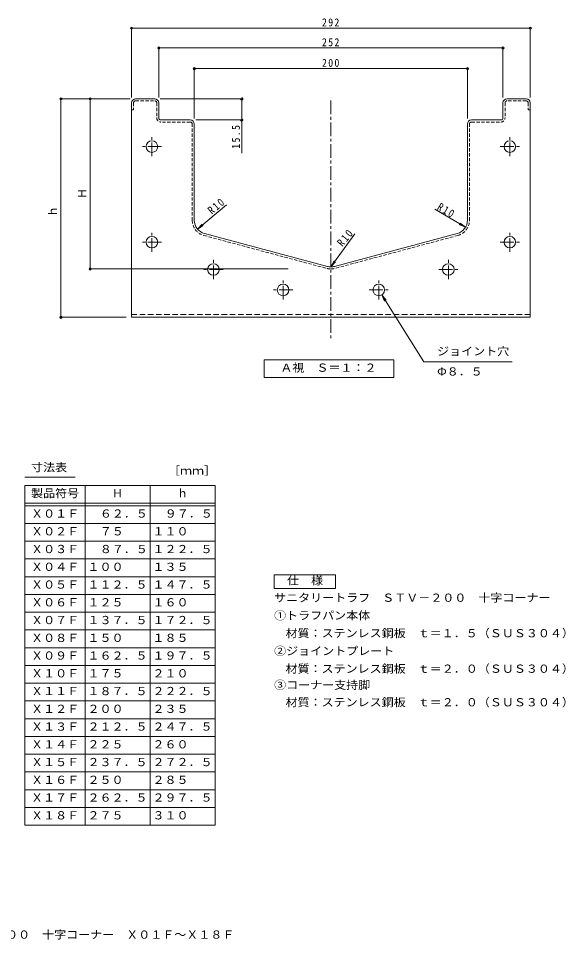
# Model space of a CAD drawing. Units: millimetres on the paper, enlarged 5 times, with parts at other scales. Extents: x -1281 to 1152, y -959 to 955.
# Drawn here: x 151 to 1152, y -959 to 728 of the extents above; entities that cross this region are included whole.
import ezdxf
from ezdxf.enums import TextEntityAlignment as Align

# ---------------------------------------------------------------- set-up
doc = ezdxf.new("R2010")
doc.units = ezdxf.units.MM
doc.header["$LTSCALE"] = 5
doc.header["$PDMODE"] = 32
doc.header["$PDSIZE"] = 4
for name, pattern in [('CHAIN1', [8, 5, -1, 1, -1]), ('DASHED1', [1.8, 1.2, -0.6]), ('DASHED2', [3, 2, -1])]:
    doc.linetypes.add(name, pattern=pattern)
for name, color, linetype, lineweight in [('1-0_1-0ﾚｲﾔ', 4, 'DASHED1', 9), ('1-1_1-1ﾚｲﾔ', 4, 'CHAIN1', 9), ('1-4_1-4ﾚｲﾔ', 7, 'Continuous', 9), ('1-F_Hojo', 7, 'Continuous', 9), ('2-0__2-c_Shi', 7, 'Continuous', 9)]:
    doc.layers.add(name, color=color, linetype=linetype, lineweight=lineweight)
doc.layers.add('2-F_2-Fﾚｲﾔ', color=2, linetype='Continuous')
doc.layers.add('F-F_F-Fﾚｲﾔ', color=2, linetype='Continuous')
doc.styles.add('ＭＳ ゴシック', font='')
doc.styles.get('ＭＳ ゴシック').set_extended_font_data('MS Gothic')

msp = doc.modelspace()

# ---------------------------------------------------------------- linework, layer by layer
at = {"layer": '1-0_1-0ﾚｲﾔ', "linetype": 'Continuous'}
for p, q in [((400.021, 580.478), (365.021, 580.478)), ((1080.021, 580.478), (1045.022, 580.478)), ((407.521, 545.477), (407.521, 572.977)), ((1037.522, 545.477), (1037.522, 572.977)), ((465.021, 541.728), (411.271, 541.728)), ((472.522, 358.032), (472.522, 534.228)), ((491.051, 333.883), (716.053, 273.593)), ((953.991, 333.883), (728.992, 273.593))]:
    msp.add_line(p, q, dxfattribs=at)
at = {"layer": '1-0_1-0ﾚｲﾔ'}
for p, q in [((365.022, 576.726), (400.021, 576.726)), ((1080.021, 576.726), (1045.022, 576.726)), ((357.522, 572.977), (357.522, 560.478)), ((403.772, 572.977), (403.772, 545.477)), ((1041.271, 572.977), (1041.271, 545.477)), ((465.021, 537.978), (411.271, 537.978)), ((468.771, 358.031), (468.771, 534.228)), ((976.272, 358.03), (976.272, 534.228)), ((980.022, 537.978), (1033.772, 537.978)), ((490.08, 330.26), (715.083, 269.972)), ((954.963, 330.26), (729.963, 269.972))]:
    msp.add_line(p, q, dxfattribs=at)
at = {"layer": '1-0_1-0ﾚｲﾔ', "color": 7, "linetype": 'Continuous'}
for p, q in [((560.704, 580.477), (410.021, 580.477)), ((559.204, 580.477), (559.204, 541.728)), ((560.704, 541.728), (475.021, 541.728)), ((559.204, 541.728), (559.204, 480.948))]:
    msp.add_line(p, q, dxfattribs=at)
at = {"layer": '1-0_1-0ﾚｲﾔ'}
for points in [[(361.272, 572.977), (361.272, 560.478), (357.522, 560.478)], [(1083.771, 572.977), (1083.771, 560.478), (1087.522, 560.478)]]:
    msp.add_lwpolyline(points, dxfattribs=at)
at = {"layer": '1-0_1-0ﾚｲﾔ', "linetype": 'Continuous'}
for centre, radius, start, end in [((365.021, 572.977), 7.5, 90, 179.42114), ((400.021, 572.977), 7.5, 0, 90), ((1045.022, 572.977), 7.5, 90, 180), ((1080.021, 572.977), 7.5, 0, 90), ((411.271, 545.477), 3.75, 180, 270), ((465.021, 534.228), 7.5, 0, 90), ((980.022, 534.228), 7.5, 90.69875, 180), ((1033.772, 545.477), 3.75, 270.89141, 0), ((497.522, 358.032), 25, 180, 254.9998), ((947.52, 358.031), 25, 285.0002, 359.9998), ((722.524, 297.742), 25, 254.99974, 269.99719), ((722.521, 297.742), 25, 270.00281, 285.00026)]:
    msp.add_arc(centre, radius, start, end, dxfattribs=at)
at = {"layer": '1-0_1-0ﾚｲﾔ'}
for centre, radius, start, end in [((365.022, 572.977), 3.75, 90, 180), ((400.021, 572.977), 3.75, 0, 90), ((1045.022, 572.977), 3.75, 90, 180), ((1080.021, 572.977), 3.75, 0, 90), ((411.271, 545.477), 7.5, 180, 270), ((1033.772, 545.477), 7.5, 270, 0), ((465.021, 534.228), 3.75, 0, 90), ((980.022, 534.228), 3.75, 90, 180), ((497.521, 358.031), 28.75, 180, 255.00007), ((947.522, 358.03), 28.75, 284.99993, 0), ((722.524, 297.742), 28.75, 255.00009, 269.99791), ((722.522, 297.742), 28.75, 270.00209, 284.99991)]:
    msp.add_arc(centre, radius, start, end, dxfattribs=at)
at = {"layer": '1-0_1-0ﾚｲﾔ', "color": 7}
for p in [(559.204, 580.477), (559.204, 541.728)]:
    msp.add_point(p, dxfattribs=at)
at = {"layer": '1-1_1-1ﾚｲﾔ'}
for p, q in [((722.523, 577.306), (722.523, 140.74)), ((394.899, 475.378), (394.899, 510.561)), ((1050.147, 475.378), (1050.147, 510.561)), ((412.49, 492.97), (377.307, 492.97)), ((1032.555, 492.97), (1067.738, 492.97)), ((394.899, 300.387), (394.899, 335.57)), ((1050.147, 300.387), (1050.147, 335.57)), ((412.49, 317.978), (377.307, 317.978)), ((1032.555, 317.978), (1067.738, 317.978)), ((507.521, 250.386), (507.521, 285.569)), ((937.524, 250.386), (937.524, 285.569)), ((525.113, 267.978), (489.93, 267.978)), ((919.933, 267.978), (955.115, 267.978)), ((635.023, 212.886), (635.023, 248.069)), ((810.022, 212.886), (810.022, 248.069)), ((652.614, 230.478), (617.432, 230.478)), ((792.431, 230.478), (827.614, 230.478))]:
    msp.add_line(p, q, dxfattribs=at)
at = {"layer": '1-1_1-1ﾚｲﾔ', "linetype": 'Continuous'}
for p, q in [((357.522, 573.053), (357.522, 180.477)), ((1087.522, 572.977), (1087.522, 180.477)), ((1033.83, 541.728), (979.93, 541.728)), ((972.52, 358.031), (972.521, 534.228)), ((357.522, 180.477), (1087.522, 180.477))]:
    msp.add_line(p, q, dxfattribs=at)
at = {"layer": '1-1_1-1ﾚｲﾔ', "linetype": 'DASHED2'}
msp.add_line((357.522, 185.477), (1087.522, 185.477), dxfattribs=at)
at = {"layer": '1-1_1-1ﾚｲﾔ', "linetype": 'Continuous'}
for centre in [(394.899, 492.97), (1050.147, 492.97), (394.899, 317.978), (1050.147, 317.978), (507.521, 267.978), (937.524, 267.978), (635.023, 230.478), (810.022, 230.478)]:
    msp.add_circle(centre, 10.625, dxfattribs=at)
at = {"layer": '1-4_1-4ﾚｲﾔ'}
for p, q in [((357.522, 711.43), (357.522, 583.053)), ((357.522, 709.93), (1087.522, 709.93)), ((1087.522, 711.43), (1087.522, 582.977)), ((407.521, 675.048), (407.521, 582.977)), ((1037.522, 675.048), (1037.522, 582.977)), ((407.521, 673.548), (1037.522, 673.548)), ((472.521, 637.357), (472.521, 544.228)), ((472.521, 635.857), (972.521, 635.857)), ((972.521, 637.357), (972.521, 544.228)), ((226.833, 580.477), (355.021, 580.477)), ((228.333, 580.477), (228.333, 180.477)), ((281.97, 580.477), (281.97, 268.992)), ((280.47, 268.992), (644.024, 268.992)), ((226.833, 180.477), (347.522, 180.477))]:
    msp.add_line(p, q, dxfattribs=at)
for p in [(357.522, 709.93), (1087.522, 709.93), (407.521, 673.548), (1037.522, 673.548), (472.521, 635.857), (972.521, 635.857), (228.333, 580.477), (281.97, 580.477), (281.97, 268.992), (228.333, 180.477)]:
    msp.add_point(p, dxfattribs=at)
at = {"layer": '1-F_Hojo'}
for p, q in [((531.437, 386.192), (478.412, 341.913)), ((912.983, 378.486), (969.009, 345.254)), ((478.412, 341.913), (486.879, 351.109)), ((478.412, 341.913), (488.97, 348.604)), ((969.009, 345.254), (957.517, 350.173)), ((969.009, 345.254), (959.182, 352.979)), ((766.585, 333.125), (722.523, 272.741)), ((722.523, 272.741), (728.51, 283.714)), ((722.523, 272.741), (731.146, 281.791)), ((815.557, 221.408), (820.771, 210.047)), ((600.194, 102.605), (837.551, 102.605)), ((600.194, 102.605), (600.194, 70.105)), ((837.551, 70.105), (837.551, 102.605)), ((892.588, 98.858), (1054.069, 98.858)), ((600.194, 70.105), (837.551, 70.105))]:
    msp.add_line(p, q, dxfattribs=at)
msp.add_lwpolyline([(892.588, 98.858), (815.557, 221.408), (823.533, 211.784)], dxfattribs=at)
at = {"layer": '2-0__2-c_Shi'}
for p, q in [((162.382, -112.322), (254.584, -112.322)), ((272.547, -749.487), (272.547, -127.265)), ((391.504, -127.265), (391.504, -749.487)), ((510.459, -127.265), (510.459, -749.487)), ((162.382, -159.765), (510.459, -159.765)), ((510.459, -164.487), (162.382, -164.487)), ((510.459, -196.987), (162.382, -196.987)), ((510.459, -229.487), (162.382, -229.487)), ((510.459, -261.987), (162.382, -261.987)), ((510.459, -294.487), (162.382, -294.487)), ((510.459, -326.987), (162.382, -326.987)), ((510.459, -359.487), (162.382, -359.487)), ((510.459, -391.987), (162.382, -391.987)), ((510.459, -424.487), (162.382, -424.487)), ((510.459, -456.987), (162.382, -456.987)), ((510.459, -489.487), (162.382, -489.487)), ((510.459, -521.987), (162.382, -521.987)), ((510.459, -554.487), (162.382, -554.487)), ((510.459, -586.987), (162.382, -586.987)), ((510.459, -619.487), (162.382, -619.487)), ((510.459, -651.987), (162.382, -651.987)), ((510.459, -684.487), (162.382, -684.487)), ((510.459, -716.987), (162.382, -716.987)), ((510.459, -749.487), (162.382, -749.487))]:
    msp.add_line(p, q, dxfattribs=at)
at = {"layer": '2-0__2-c_Shi', "color": 2}
for p, q in [((618.557, -290.835), (731.058, -290.835)), ((618.557, -315.835), (618.557, -290.835)), ((731.058, -290.835), (731.058, -315.835)), ((731.058, -315.835), (618.557, -315.835))]:
    msp.add_line(p, q, dxfattribs=at)
at = {"layer": '2-0__2-c_Shi'}
msp.add_lwpolyline([(510.459, -127.265), (162.382, -127.265), (162.382, -749.487)], dxfattribs=at)

# ---------------------------------------------------------------- texts
at = {"layer": '1-0_1-0ﾚｲﾔ', "color": 2, "insert": (556.204, 488.979), "char_height": 14.66, "attachment_point": 7, "rotation": 90, "style": 'ＭＳ ゴシック'}
msp.add_mtext('\\T1.28;\\W0.9;15.5', dxfattribs=at)
at = {"layer": '1-4_1-4ﾚｲﾔ', "color": 2, "style": 'ＭＳ ゴシック'}
for s, p in [('Ｈ', (278.97, 397.234)), ('ｈ', (225.333, 364.227))]:
    msp.add_text(s, height=14.66, rotation=90, dxfattribs=at).set_placement(p, align=Align.BOTTOM_LEFT)
at = {"layer": '1-4_1-4ﾚｲﾔ', "color": 2, "char_height": 14.66, "attachment_point": 7, "style": 'ＭＳ ゴシック'}
for s, insert in [('\\T1.27;\\W0.9;292', (706.272, 712.93)), ('\\T1.27;\\W0.9;252', (706.272, 676.548)), ('\\T1.27;\\W0.9;200', (706.271, 638.857))]:
    msp.add_mtext(s, dxfattribs=dict(at, insert=insert))
at = {"layer": '1-F_Hojo', "color": 2, "style": 'ＭＳ ゴシック', "width": 1.1}
for s, p in [('ジョイント穴', (916.971, 106.401)), ('Ａ視\u3000Ｓ＝１：２', (630.122, 76.355)), ('Φ８．５', (916.971, 69.44))]:
    msp.add_text(s, height=14.66, dxfattribs=at).set_placement(p, align=Align.BOTTOM_LEFT)
at = {"layer": '1-F_Hojo', "color": 2, "char_height": 14.66, "attachment_point": 7, "style": 'ＭＳ ゴシック'}
for insert, rotation in [((504.817, 367.831), 40), ((915.552, 378.07), 330), ((743.728, 308.706), 50)]:
    msp.add_mtext('\\T1.27;\\W0.9;R10', dxfattribs=dict(at, insert=insert, rotation=rotation))
at = {"layer": '2-F_2-Fﾚｲﾔ', "style": 'ＭＳ ゴシック', "width": 1.1}
for s, p in [('寸法表', (173.714, -105.947)), ('［ｍｍ］', (424.401, -112.322)), ('製品符号', (173.714, -153.515)), ('Ｘ０１Ｆ', (173.714, -190.737)), ('６２．５', (299.525, -190.737)), ('９７．５', (418.482, -190.737)), ('Ｘ０２Ｆ', (173.714, -223.237)), ('７５', (299.525, -223.237)), ('１１０', (395.982, -223.237)), ('Ｘ０３Ｆ', (173.714, -255.737)), ('８７．５', (299.525, -255.737)), ('１２２．５', (395.982, -255.737)), ('Ｘ０４Ｆ', (173.714, -288.237)), ('１００', (277.025, -288.237)), ('１３５', (395.982, -288.237)), ('Ｘ０５Ｆ', (173.714, -320.737)), ('１１２．５', (277.025, -320.737)), ('１４７．５', (395.982, -320.737)), ('仕\u3000様', (642.307, -313.335)), ('Ｘ０６Ｆ', (173.714, -353.237)), ('１２５', (277.025, -353.237)), ('１６０', (395.982, -353.237)), ('サニタリートラフ\u3000ＳＴＶ－２００\u3000十字コーナー\u3000', (618.557, -344.795)), ('Ｘ０７Ｆ', (173.714, -385.737)), ('１３７．５', (277.025, -385.737)), ('１７２．５', (395.982, -385.737)), ('①トラフパン本体', (618.557, -377.295)), ('Ｘ０８Ｆ', (173.714, -418.237)), ('１５０', (277.025, -418.237)), ('１８５', (395.982, -418.237)), ('材質：ステンレス鋼板\u3000ｔ＝１．５（ＳＵＳ３０４）', (639.525, -409.795)), ('②ジョイントプレート', (618.557, -442.295)), ('Ｘ０９Ｆ', (173.714, -450.737)), ('１６２．５', (277.025, -450.737)), ('１９７．５', (395.982, -450.737)), ('材質：ステンレス鋼板\u3000ｔ＝２．０（ＳＵＳ３０４）', (639.525, -474.795)), ('Ｘ１０Ｆ', (173.714, -483.237)), ('１７５', (277.025, -483.237)), ('２１０', (395.982, -483.237)), ('③コーナー支持脚', (618.557, -504.476)), ('Ｘ１１Ｆ', (173.714, -515.737)), ('１８７．５', (277.025, -515.737)), ('２２２．５', (395.982, -515.737)), ('材質：ステンレス鋼板\u3000ｔ＝２．０（ＳＵＳ３０４）', (639.525, -536.255)), ('Ｘ１２Ｆ', (173.714, -548.237)), ('２００', (277.025, -548.237)), ('２３５', (395.982, -548.237)), ('Ｘ１３Ｆ', (173.714, -580.737)), ('２１２．５', (277.025, -580.737)), ('２４７．５', (395.982, -580.737)), ('Ｘ１４Ｆ', (173.714, -613.237)), ('２２５', (277.025, -613.237)), ('２６０', (395.982, -613.237)), ('Ｘ１５Ｆ', (173.714, -645.737)), ('２３７．５', (277.025, -645.737)), ('２７２．５', (395.982, -645.737)), ('Ｘ１６Ｆ', (173.714, -678.237)), ('２５０', (277.025, -678.237)), ('２８５', (395.982, -678.237)), ('２６２．５', (277.025, -710.737)), ('２９７．５', (395.982, -710.737)), ('Ｘ１７Ｆ', (173.714, -710.737)), ('Ｘ１８Ｆ', (173.714, -743.237)), ('２７５', (277.025, -743.237)), ('３１０', (395.982, -743.237))]:
    msp.add_text(s, height=14.66, dxfattribs=at).set_placement(p, align=Align.BOTTOM_LEFT)
at = {"layer": '2-F_2-Fﾚｲﾔ', "style": 'ＭＳ ゴシック'}
for s, p in [('Ｈ', (322.026, -153.515)), ('ｈ', (440.981, -153.515))]:
    msp.add_text(s, height=14.66, dxfattribs=at).set_placement(p, align=Align.BOTTOM_LEFT)
at = {"layer": 'F-F_F-Fﾚｲﾔ', "style": 'ＭＳ ゴシック', "width": 1.1}
msp.add_text('サニタリートラフ\u3000ＳＴＶ－２００\u3000十字コーナー\u3000Ｘ０１Ｆ～Ｘ１８Ｆ', height=14.66, dxfattribs=at).set_placement((-180, -961.639), align=Align.BOTTOM_LEFT)

doc.saveas('drawing.dxf')
